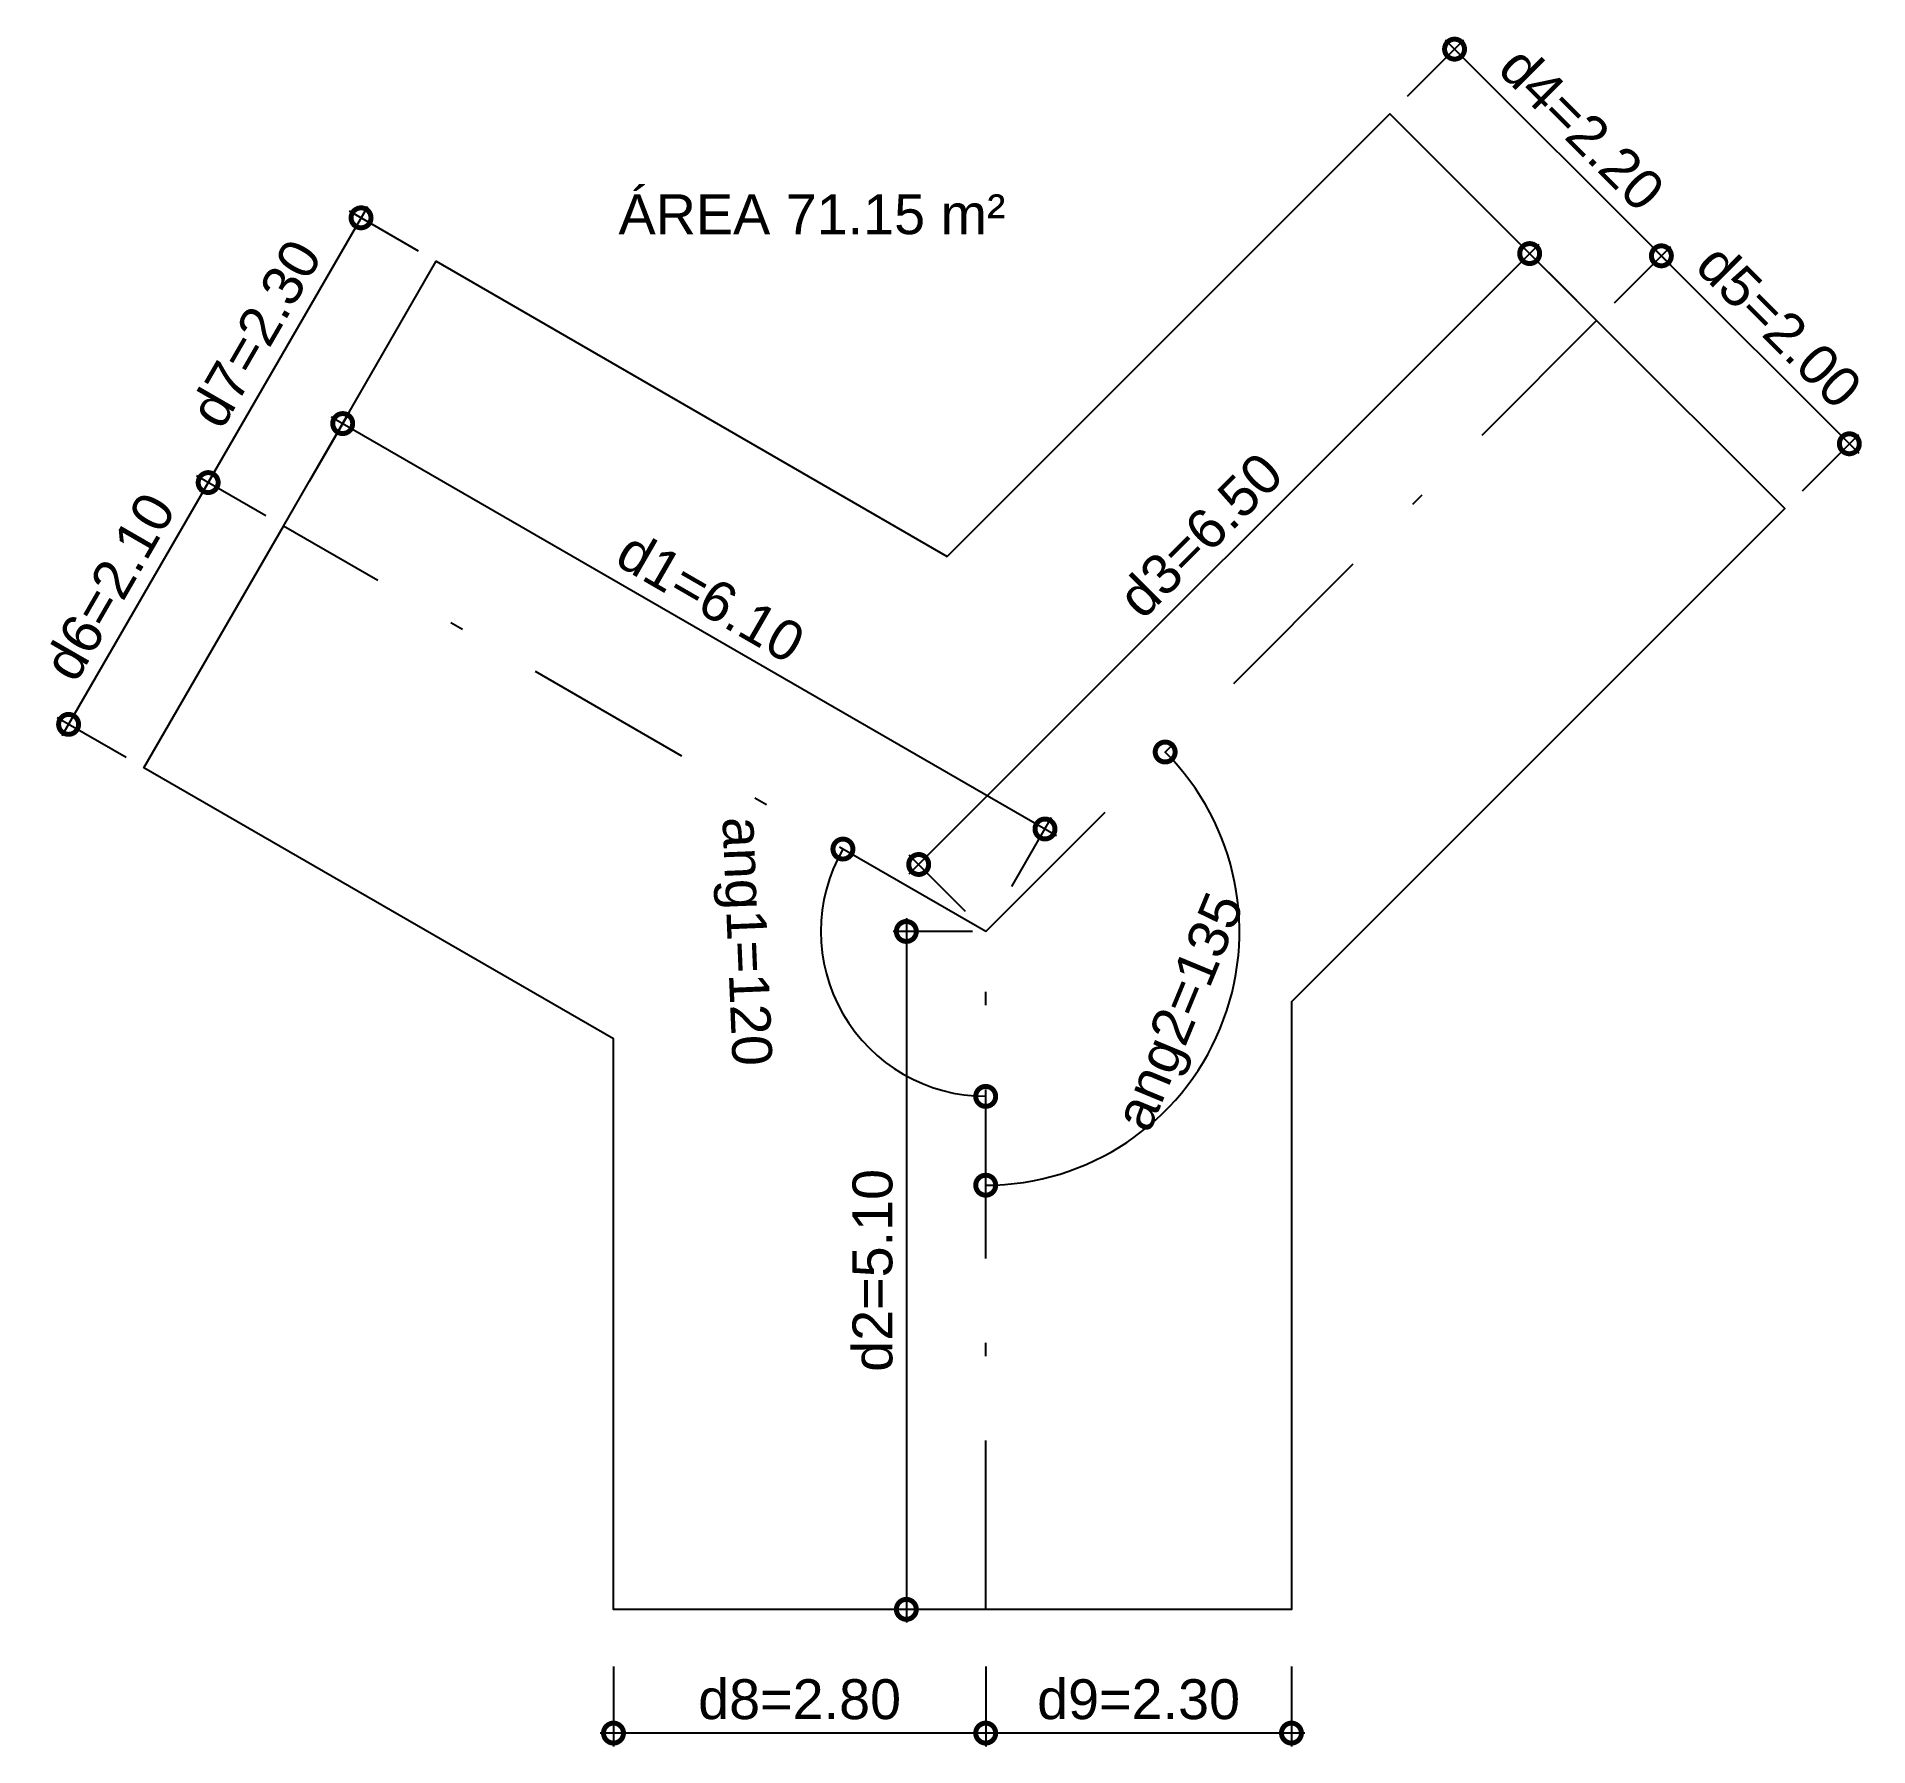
# Model space of a CAD drawing. Header units: metres. Extents: x -6.7 to 7.1, y -7 to 5.8.
import ezdxf

# ---------------------------------------------------------------- set-up
doc = ezdxf.new("R2010")
doc.units = ezdxf.units.M
doc.header["$LTSCALE"] = 0.1
doc.linetypes.add('DASHDOT', pattern=[25.4, 12.7, -6.35, 0, -6.35])
doc.layers.add('ARQ_EIXO CINZA 04', color=139, linetype='DASHDOT')
doc.layers.add('SIMB_01', color=1, linetype='Continuous')
doc.layers.add('COTA AZUL', color=5, linetype='Continuous', lineweight=25, true_color=0x0000ff)
doc.styles.add('Annot_3.0mm', font='arial.ttf', dxfattribs={"height": 3})
doc.styles.add('cota', font='arial.ttf')
doc.dimstyles.new('Info 01 - annot', dxfattribs={"dimtxt": 3, "dimasz": 3, "dimexe": 1, "dimexo": 1, "dimgap": 1, "dimtad": 1, "dimzin": 4, "dimtxsty": 'cota', "dimblk": 'DOTSMALL', "dimcen": 2, "dimdle": 1, "dimclrd": 256, "dimclre": 256, "dimclrt": 1, "dimazin": 2, "dimtfac": 0.09, "dimtmove": 2, "dimatfit": 2, "dimfxl": 5, "dimfxlon": 1, "dimtolj": 1, "dimtzin": 4, "dimlwd": -1, "dimarcsym": 1})

# ---------------------------------------------------------------- blocks, each defined once
blk = doc.blocks.new('_DotSmall')
at = {"color": 0, "linetype": 'ByBlock', "const_width": 0.5}
blk.add_lwpolyline([(-0.0625, 0, 1), (0.0625, 0, 1)], format="xyb", close=True, dxfattribs=at)
blk = doc.blocks.new('*D6')
at = {"layer": 'COTA AZUL', "lineweight": -2, "transparency": 16777216}
for p, q in [((-4.641, 2.504), (-4.341, 3.024)), ((0.642, -0.546), (0.942, -0.026))]:
    blk.add_line(p, q, dxfattribs=at)
at = {"layer": 'COTA AZUL', "transparency": 16777216}
blk.add_line((-4.478, 2.987), (0.978, -0.163), dxfattribs=at)
at = {"layer": 'Defpoints', "color": 0, "transparency": 16777216}
for p in [(-4.837, 2.166), (0.892, -0.113), (0.446, -0.884)]:
    blk.add_point(p, dxfattribs=at)
at = {"layer": 'COTA AZUL', "transparency": 16777216, "xscale": 0.3, "yscale": 0.3, "zscale": 0.3}
for p, rotation in [((-4.391, 2.937), 150), ((0.892, -0.113), 330.0000000000001)]:
    blk.add_blockref('_DotSmall', p, dxfattribs=dict(at, rotation=rotation))
at = {"layer": 'COTA AZUL', "color": 1, "transparency": 16777216, "insert": (-1.623, 1.632), "char_height": 0.3, "attachment_point": 5, "rotation": 330, "style": 'cota'}
blk.add_mtext('\\A1;d1=6.10', dxfattribs=at)
blk = doc.blocks.new('*D8')
at = {"layer": 'COTA AZUL', "transparency": 16777216}
blk.add_line((-0.151, -0.784), (-0.151, -6.084), dxfattribs=at)
at = {"layer": 'COTA AZUL', "lineweight": -2, "transparency": 16777216}
for p, q in [((0.346, -0.884), (-0.251, -0.884)), ((0.346, -5.984), (-0.251, -5.984))]:
    blk.add_line(p, q, dxfattribs=at)
at = {"layer": 'Defpoints', "color": 0, "transparency": 16777216}
for p in [(0.446, -0.884), (-0.151, -5.984), (0.446, -5.984)]:
    blk.add_point(p, dxfattribs=at)
at = {"layer": 'COTA AZUL', "transparency": 16777216, "xscale": 0.3, "yscale": 0.3, "zscale": 0.3}
for p, rotation in [((-0.151, -0.884), 90), ((-0.151, -5.984), 270)]:
    blk.add_blockref('_DotSmall', p, dxfattribs=dict(at, rotation=rotation))
at = {"layer": 'COTA AZUL', "color": 1, "transparency": 16777216, "insert": (-0.404, -3.434), "char_height": 0.3, "attachment_point": 5, "rotation": 90, "style": 'cota'}
blk.add_mtext('\\A1;d2=5.10', dxfattribs=at)
blk = doc.blocks.new('*D7')
at = {"layer": 'COTA AZUL', "transparency": 16777216}
blk.add_line((-0.129, -0.451), (4.609, 4.287), dxfattribs=at)
at = {"layer": 'COTA AZUL', "lineweight": -2, "transparency": 16777216}
for p, q in [((4.892, 3.863), (4.467, 4.287)), ((0.295, -0.733), (-0.129, -0.309))]:
    blk.add_line(p, q, dxfattribs=at)
at = {"layer": 'Defpoints', "color": 0, "transparency": 16777216}
for p in [(4.538, 4.216), (5.042, 3.712), (0.446, -0.884)]:
    blk.add_point(p, dxfattribs=at)
at = {"layer": 'COTA AZUL', "transparency": 16777216, "xscale": 0.3, "yscale": 0.3, "zscale": 0.3}
for p, rotation in [((4.538, 4.216), 45.00000000000001), ((-0.058, -0.38), 225)]:
    blk.add_blockref('_DotSmall', p, dxfattribs=dict(at, rotation=rotation))
at = {"layer": 'COTA AZUL', "color": 1, "transparency": 16777216, "insert": (2.061, 2.097), "char_height": 0.3, "attachment_point": 5, "rotation": 45, "style": 'cota'}
blk.add_mtext('\\A1;d3=6.50', dxfattribs=at)
blk = doc.blocks.new('*D2')
at = {"layer": 'COTA AZUL', "lineweight": -2, "transparency": 16777216}
for p, q in [((3.62, 5.401), (4.044, 5.825)), ((5.176, 3.845), (5.6, 4.269))]:
    blk.add_line(p, q, dxfattribs=at)
at = {"layer": 'COTA AZUL', "transparency": 16777216}
blk.add_line((3.903, 5.825), (5.6, 4.128), dxfattribs=at)
at = {"layer": 'Defpoints', "color": 0, "transparency": 16777216}
for p in [(3.487, 5.268), (5.529, 4.199), (5.042, 3.712)]:
    blk.add_point(p, dxfattribs=at)
at = {"layer": 'COTA AZUL', "transparency": 16777216, "xscale": 0.3, "yscale": 0.3, "zscale": 0.3}
for p, rotation in [((3.973, 5.754), 135), ((5.529, 4.199), 315)]:
    blk.add_blockref('_DotSmall', p, dxfattribs=dict(at, rotation=rotation))
at = {"layer": 'COTA AZUL', "color": 1, "transparency": 16777216, "insert": (4.93, 5.156), "char_height": 0.3, "attachment_point": 5, "rotation": 315, "style": 'cota'}
blk.add_mtext('\\A1;d4=2.20', dxfattribs=at)
blk = doc.blocks.new('*D3')
at = {"layer": 'COTA AZUL', "lineweight": -2, "transparency": 16777216}
for p, q in [((5.176, 3.845), (5.6, 4.269)), ((6.59, 2.431), (7.014, 2.855))]:
    blk.add_line(p, q, dxfattribs=at)
at = {"layer": 'COTA AZUL', "transparency": 16777216}
blk.add_line((5.458, 4.269), (7.014, 2.714), dxfattribs=at)
at = {"layer": 'Defpoints', "color": 0, "transparency": 16777216}
for p in [(5.042, 3.712), (6.943, 2.785), (6.457, 2.298)]:
    blk.add_point(p, dxfattribs=at)
at = {"layer": 'COTA AZUL', "transparency": 16777216, "xscale": 0.3, "yscale": 0.3, "zscale": 0.3}
for p, rotation in [((5.529, 4.199), 135), ((6.943, 2.785), 315)]:
    blk.add_blockref('_DotSmall', p, dxfattribs=dict(at, rotation=rotation))
at = {"layer": 'COTA AZUL', "color": 1, "transparency": 16777216, "insert": (6.415, 3.671), "char_height": 0.3, "attachment_point": 5, "rotation": 315, "style": 'cota'}
blk.add_mtext('\\A1;d5=2.00', dxfattribs=at)
blk = doc.blocks.new('*D5')
at = {"layer": 'COTA AZUL', "transparency": 16777216}
blk.add_line((-5.353, 2.579), (-6.503, 0.588), dxfattribs=at)
at = {"layer": 'COTA AZUL', "lineweight": -2, "transparency": 16777216}
for p, q in [((-4.97, 2.243), (-5.49, 2.543)), ((-6.02, 0.424), (-6.54, 0.724))]:
    blk.add_line(p, q, dxfattribs=at)
at = {"layer": 'Defpoints', "color": 0, "transparency": 16777216}
for p in [(-4.837, 2.166), (-6.453, 0.674), (-5.887, 0.347)]:
    blk.add_point(p, dxfattribs=at)
at = {"layer": 'COTA AZUL', "transparency": 16777216, "xscale": 0.3, "yscale": 0.3, "zscale": 0.3}
for p, rotation in [((-5.403, 2.493), 60.00000000000002), ((-6.453, 0.674), 240)]:
    blk.add_blockref('_DotSmall', p, dxfattribs=dict(at, rotation=rotation))
at = {"layer": 'COTA AZUL', "color": 1, "transparency": 16777216, "insert": (-6.147, 1.71), "char_height": 0.3, "attachment_point": 5, "rotation": 60, "style": 'cota'}
blk.add_mtext('\\A1;d6=2.10', dxfattribs=at)
blk = doc.blocks.new('*D4')
at = {"layer": 'COTA AZUL', "transparency": 16777216}
blk.add_line((-5.453, 2.406), (-4.203, 4.571), dxfattribs=at)
at = {"layer": 'COTA AZUL', "lineweight": -2, "transparency": 16777216}
for p, q in [((-3.82, 4.235), (-4.34, 4.535)), ((-4.97, 2.243), (-5.49, 2.543))]:
    blk.add_line(p, q, dxfattribs=at)
at = {"layer": 'Defpoints', "color": 0, "transparency": 16777216}
for p in [(-4.253, 4.485), (-3.687, 4.158), (-4.837, 2.166)]:
    blk.add_point(p, dxfattribs=at)
at = {"layer": 'COTA AZUL', "transparency": 16777216, "xscale": 0.3, "yscale": 0.3, "zscale": 0.3}
for p, rotation in [((-4.253, 4.485), 60.00000000000007), ((-5.403, 2.493), 240.0000000000001)]:
    blk.add_blockref('_DotSmall', p, dxfattribs=dict(at, rotation=rotation))
at = {"layer": 'COTA AZUL', "color": 1, "transparency": 16777216, "insert": (-5.047, 3.615), "char_height": 0.3, "attachment_point": 5, "rotation": 60, "style": 'cota'}
blk.add_mtext('\\A1;d7=2.30', dxfattribs=at)
blk = doc.blocks.new('*D12')
at = {"layer": 'COTA AZUL', "lineweight": -2, "transparency": 16777216}
for p, q in [((-2.354, -6.415), (-2.354, -7.015)), ((0.446, -6.415), (0.446, -7.015))]:
    blk.add_line(p, q, dxfattribs=at)
at = {"layer": 'COTA AZUL', "transparency": 16777216}
blk.add_line((0.546, -6.915), (-2.454, -6.915), dxfattribs=at)
at = {"layer": 'Defpoints', "color": 0, "transparency": 16777216}
for p in [(-2.354, -5.984), (0.446, -5.984), (-2.354, -6.915)]:
    blk.add_point(p, dxfattribs=at)
at = {"layer": 'COTA AZUL', "transparency": 16777216, "xscale": 0.3, "yscale": 0.3, "zscale": 0.3, "rotation": 180}
blk.add_blockref('_DotSmall', (-2.354, -6.915), dxfattribs=at)
at = {"layer": 'COTA AZUL', "transparency": 16777216, "xscale": 0.3, "yscale": 0.3, "zscale": 0.3}
blk.add_blockref('_DotSmall', (0.446, -6.915), dxfattribs=at)
at = {"layer": 'COTA AZUL', "color": 1, "transparency": 16777216, "insert": (-0.954, -6.662), "char_height": 0.3, "attachment_point": 5, "style": 'cota'}
blk.add_mtext('\\A1;d8=2.80', dxfattribs=at)
blk = doc.blocks.new('*D11')
at = {"layer": 'COTA AZUL', "lineweight": -2, "transparency": 16777216}
for p, q in [((0.446, -6.415), (0.446, -7.015)), ((2.746, -6.415), (2.746, -7.015))]:
    blk.add_line(p, q, dxfattribs=at)
at = {"layer": 'COTA AZUL', "transparency": 16777216}
blk.add_line((2.846, -6.915), (0.346, -6.915), dxfattribs=at)
at = {"layer": 'Defpoints', "color": 0, "transparency": 16777216}
for p in [(0.446, -5.984), (2.746, -5.984), (0.446, -6.915)]:
    blk.add_point(p, dxfattribs=at)
at = {"layer": 'COTA AZUL', "transparency": 16777216, "xscale": 0.3, "yscale": 0.3, "zscale": 0.3, "rotation": 180}
blk.add_blockref('_DotSmall', (0.446, -6.915), dxfattribs=at)
at = {"layer": 'COTA AZUL', "transparency": 16777216, "xscale": 0.3, "yscale": 0.3, "zscale": 0.3}
blk.add_blockref('_DotSmall', (2.746, -6.915), dxfattribs=at)
at = {"layer": 'COTA AZUL', "color": 1, "transparency": 16777216, "insert": (1.596, -6.662), "char_height": 0.3, "attachment_point": 5, "style": 'cota'}
blk.add_mtext('\\A1;d9=2.30', dxfattribs=at)
blk = doc.blocks.new('*D9')
at = {"layer": 'COTA AZUL', "transparency": 16777216}
blk.add_arc((0.446, -0.884), 1.24, 150, 270, dxfattribs=at)
at = {"layer": 'Defpoints', "color": 0, "transparency": 16777216}
for p in [(-4.837, 2.166), (0.446, -0.884), (0.446, -0.884), (-0.351, -1.834), (0.446, -5.984)]:
    blk.add_point(p, dxfattribs=at)
at = {"layer": 'COTA AZUL', "transparency": 16777216, "xscale": 0.3, "yscale": 0.3, "zscale": 0.3, "rotation": 60.00000000000009}
blk.add_blockref('_DotSmall', (-0.628, -0.264), dxfattribs=at)
at = {"layer": 'COTA AZUL', "transparency": 16777216, "xscale": 0.3, "yscale": 0.3, "zscale": 0.3}
blk.add_blockref('_DotSmall', (0.446, -2.125), dxfattribs=at)
at = {"layer": 'COTA AZUL', "color": 1, "transparency": 16777216, "insert": (-1.391, -0.96), "char_height": 0.3, "attachment_point": 5, "rotation": 272.3554, "style": 'cota'}
blk.add_mtext('\\A1;ang1=120', dxfattribs=at)
blk = doc.blocks.new('*D10')
at = {"layer": 'COTA AZUL', "transparency": 16777216}
blk.add_arc((0.446, -0.884), 1.909, 270, 45, dxfattribs=at)
at = {"layer": 'Defpoints', "color": 0, "transparency": 16777216}
for p in [(5.042, 3.712), (0.446, -0.884), (0.446, -0.884), (1.796, -2.234), (0.446, -5.984)]:
    blk.add_point(p, dxfattribs=at)
at = {"layer": 'COTA AZUL', "transparency": 16777216, "xscale": 0.3, "yscale": 0.3, "zscale": 0.3}
for p, rotation in [((1.796, 0.466), 135.0000000000001), ((0.446, -2.793), 180)]:
    blk.add_blockref('_DotSmall', p, dxfattribs=dict(at, rotation=rotation))
at = {"layer": 'COTA AZUL', "color": 1, "transparency": 16777216, "insert": (1.938, -1.502), "char_height": 0.3, "attachment_point": 5, "rotation": 67.5, "style": 'cota'}
blk.add_mtext('\\A1;ang2=135', dxfattribs=at)

msp = doc.modelspace()

# ---------------------------------------------------------------- linework, layer by layer
msp.add_lwpolyline([(-4.837, 2.166), (-3.687, 4.158), (0.157, 1.938), (3.487, 5.268), (5.042, 3.712), (6.457, 2.298), (2.746, -1.413), (2.746, -5.984), (0.446, -5.984), (-2.354, -5.984), (-2.354, -1.692), (-5.887, 0.347), (-4.837, 2.166)])
at = {"layer": 'ARQ_EIXO CINZA 04'}
for p, q in [((0.446, -0.884), (5.042, 3.712)), ((0.446, -0.884), (-4.837, 2.166)), ((0.446, -5.984), (0.446, -0.884))]:
    msp.add_line(p, q, dxfattribs=at)

# ---------------------------------------------------------------- texts
at = {"layer": 'SIMB_01', "insert": (-2.316, 4.662), "char_height": 0.3, "width": 3.9108, "attachment_point": 1, "style": 'Annot_3.0mm'}
msp.add_mtext('ÁREA 71.15 m²', dxfattribs=at)

# ---------------------------------------------------------------- dimensions: what is measured, and where the dimension line sits
at = {"layer": 'COTA AZUL'}
for p1, p2, distance, text, picture, middle in [((3.487, 5.268), (5.042, 3.712), 0.688, 'd4=2.20', '*D2', (4.93, 5.156)), ((-4.837, 2.166), (-3.687, 4.158), 0.654, 'd7=2.30', '*D4', (-5.047, 3.615)), ((0.446, -0.884), (5.042, 3.712), 0.713, 'd3=6.50', '*D7', (2.061, 2.097)), ((5.042, 3.712), (6.457, 2.298), 0.688, 'd5=2.00', '*D3', (6.415, 3.671)), ((-4.837, 2.166), (0.446, -0.884), 0.891, 'd1=6.10', '*D6', (-1.623, 1.632)), ((-4.837, 2.166), (-5.887, 0.347), -0.654, 'd6=2.10', '*D5', (-6.147, 1.71)), ((0.446, -5.984), (-2.354, -5.984), 0.931, 'd8=2.80', '*D12', (-0.954, -6.662)), ((2.746, -5.984), (0.446, -5.984), 0.931, 'd9=2.30', '*D11', (1.596, -6.662))]:
    dim = msp.add_aligned_dim(p1=p1, p2=p2, distance=distance, text=text, dimstyle='Info 01 - annot', override={"dimscale": 0}, dxfattribs=at)
    dim.commit()
    dim.dimension.update_dxf_attribs({"geometry": picture, "text_midpoint": middle})
dim = msp.add_angular_dim_2l(base=(1.796, -2.234), line1=((0.446, -0.884), (5.042, 3.712)), line2=((0.446, -5.984), (0.446, -0.884)), text='ang2=135', dimstyle='Info 01 - annot', override={"dimscale": 0}, dxfattribs=at)
dim.commit()
dim.dimension.update_dxf_attribs({"geometry": '*D10', "text_midpoint": (1.938, -1.502)})
dim = msp.add_angular_dim_2l(base=(-0.351, -1.834), line1=((0.446, -0.884), (-4.837, 2.166)), line2=((0.446, -5.984), (0.446, -0.884)), text='ang1=120', dimstyle='Info 01 - annot', override={"dimscale": 0}, dxfattribs=at)
dim.commit()
dim.dimension.update_dxf_attribs({"geometry": '*D9', "text_midpoint": (-1.391, -0.96), "dimtype": 162})
dim = msp.add_linear_dim(base=(-0.151, -5.984), p1=(0.446, -0.884), p2=(0.446, -5.984), angle=90, text='d2=5.10', dimstyle='Info 01 - annot', override={"dimscale": 0}, dxfattribs=at)
dim.commit()
dim.dimension.update_dxf_attribs({"geometry": '*D8', "text_midpoint": (-0.404, -3.434)})

doc.saveas('drawing.dxf')
